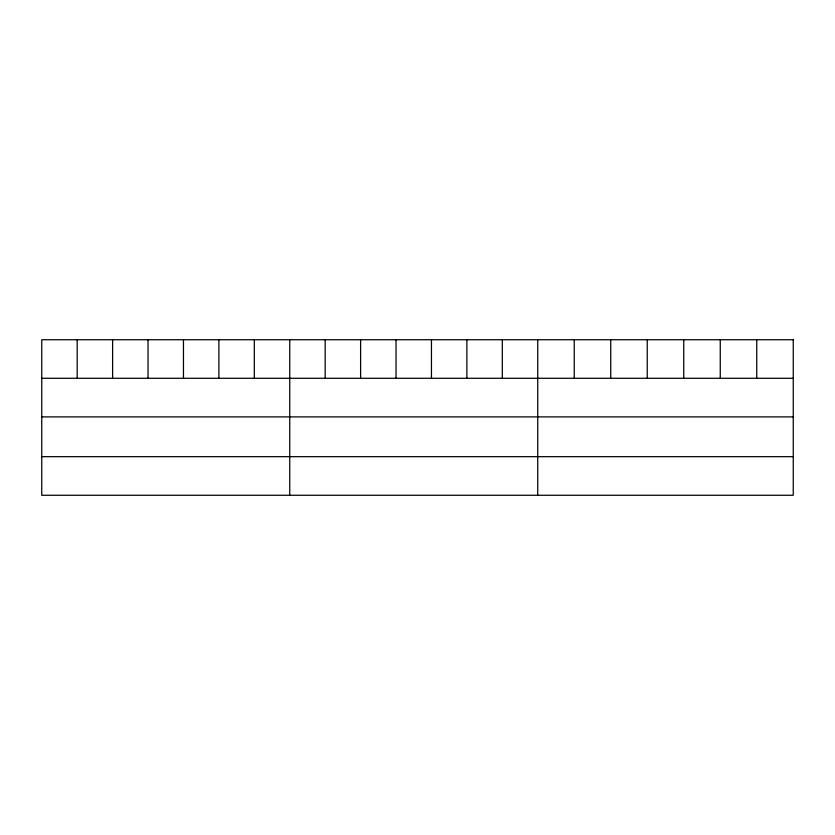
<?xml version="1.0" encoding="UTF-8"?>
<svg xmlns="http://www.w3.org/2000/svg" width="835" height="835" viewBox="0 0 835 835"><rect width="100%" height="100%" fill="white"/><g stroke="black" fill="none" stroke-linecap="round" stroke-linejoin="round"><path stroke-width="1.25" d="M41.75 378.286L793.25 378.286M41.75 416.895L793.25 416.895M41.75 456.672L793.25 456.672M756.75 339.73L756.75 378.286M720.25 339.73L720.25 378.286M683.75 339.73L683.75 378.286M647.24 339.73L647.24 378.286M610.74 339.73L610.74 378.286M574.24 339.73L574.24 378.286M537.74 339.73L537.74 495.27M502.315 339.73L502.315 378.286M466.88 339.73L466.88 378.286M431.455 339.73L431.455 378.286M396.03 339.73L396.03 378.286M360.605 339.73L360.605 378.286M325.17 339.73L325.17 378.286M289.745 339.73L289.745 495.27M254.32 339.73L254.32 378.286M218.885 339.73L218.885 378.286M183.46 339.73L183.46 378.286M148.035 339.73L148.035 378.286M112.61 339.73L112.61 378.286M77.175 339.73L77.175 378.286M793.25 339.73L41.75 339.73L41.75 495.27L793.25 495.27L793.25 339.73"/></g></svg>
